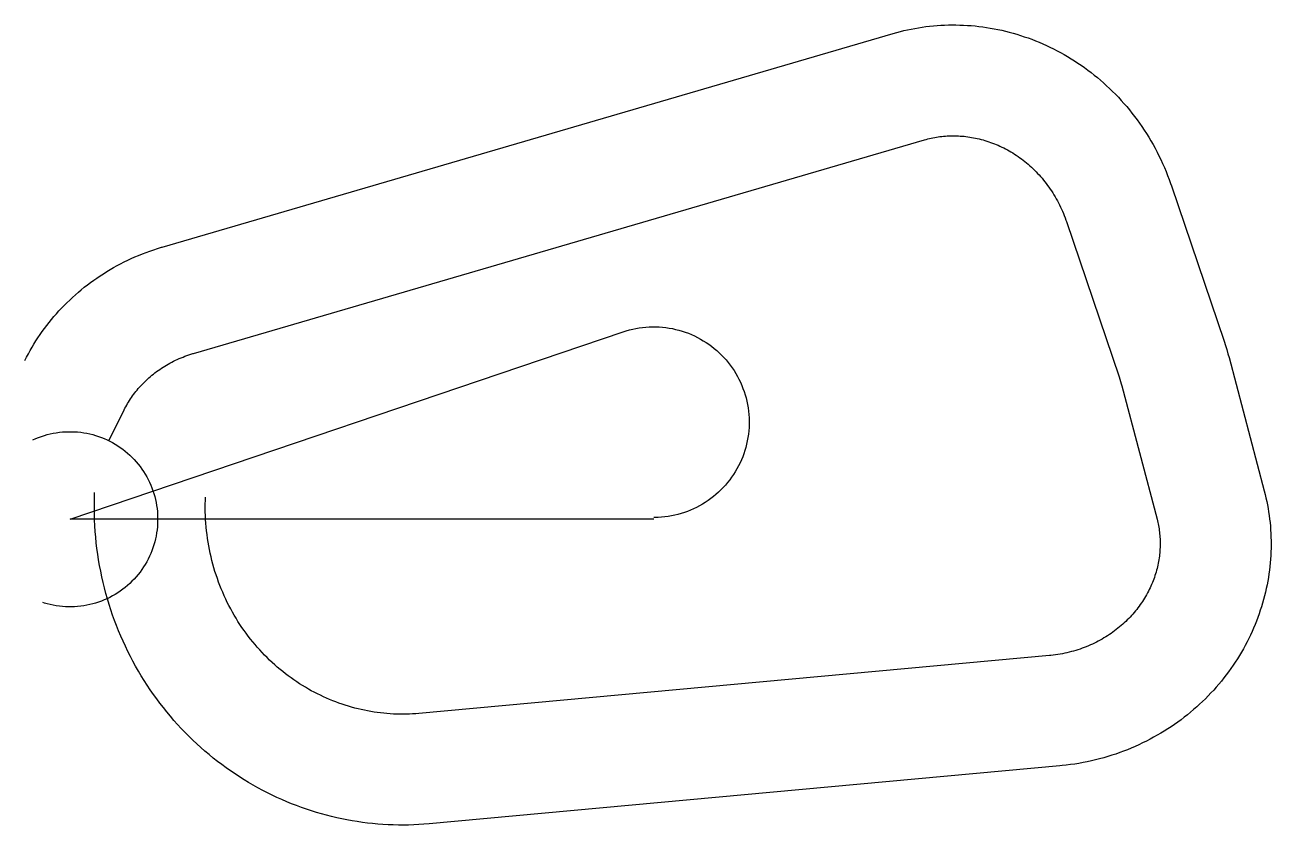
# Model space of a CAD drawing. Header units: metres. Extents: x -1870 to 49807, y -12688 to 20510.
import ezdxf

# ---------------------------------------------------------------- set-up
doc = ezdxf.new("R2010")
doc.units = ezdxf.units.M

msp = doc.modelspace()

# ---------------------------------------------------------------- linework, layer by layer
at = {"layer": 'Boundry', "color": 1}
for p, q in [((3825, 11294), (34139, 20156)), ((5116, 6879), (35430, 15740)), ((45674, 13835), (47861, 7384)), ((41317, 12358), (43504, 5907)), ((48065, 6705), (49525, 1174)), ((43617, 5531), (45077, 0)), ((1609, 3259), (2247, 4540)), ((40624, -5651), (14467, -8056)), ((41046, -10231), (14888, -12637))]:
    msp.add_line(p, q, dxfattribs=at)
at = {"layer": 'NorminalTrack', "color": 1}
msp.add_lwpolyline([(24217, 0), (0, 0), (22935, 7775), (22935, 7775), (23066, 7817), (23199, 7855), (23333, 7887), (23469, 7916), (23605, 7939), (23742, 7957), (23879, 7971), (24017, 7980), (24155, 7984), (24293, 7984), (24431, 7978), (24569, 7968), (24706, 7953), (24843, 7933), (24979, 7908), (25114, 7879), (25248, 7845), (25380, 7806), (25512, 7763), (25641, 7715), (25769, 7663), (25895, 7606), (26019, 7545), (26141, 7479), (26260, 7410), (26377, 7336), (26491, 7258), (26602, 7176), (26711, 7091), (26816, 7002), (26918, 6909), (27017, 6812), (27113, 6712), (27205, 6609), (27293, 6503), (27378, 6394), (27458, 6282), (27535, 6167), (27608, 6049), (27676, 5929), (27740, 5807), (27800, 5682), (27856, 5556), (27907, 5428), (27954, 5298), (27996, 5166), (28033, 5033), (28066, 4899), (28094, 4764), (28117, 4627), (28136, 4490), (28150, 4353), (28159, 4215), (28163, 4077), (28162, 3939), (28157, 3801), (28147, 3663), (28131, 3526), (28112, 3389), (28087, 3253), (28058, 3118), (28023, 2984), (27985, 2852), (27941, 2720), (27894, 2591), (27841, 2463), (27784, 2337), (27723, 2213), (27658, 2092), (27588, 1972), (27514, 1855), (27437, 1741), (27355, 1630), (27269, 1521), (27180, 1416), (27087, 1314), (26991, 1215), (26891, 1119), (26788, 1027), (26681, 939), (26572, 855), (26460, 774), (26345, 697), (26228, 625), (26108, 556), (25985, 492), (25861, 432), (25734, 376), (25606, 325), (25476, 278), (25344, 236), (25212, 199), (25077, 166), (24942, 138), (24806, 115), (24669, 96), (24532, 82), (24394, 73), (24256, 69), (24205, 69)], dxfattribs=at)
at = {"layer": 'WindSpiral', "color": 5}
for points in [[(34139, 20156), (34286, 20197), (34433, 20236), (34582, 20273), (34732, 20307), (34882, 20338), (35034, 20367), (35186, 20393), (35339, 20417), (35492, 20438), (35646, 20456), (35801, 20472), (35957, 20485), (36112, 20495), (36269, 20503), (36426, 20508), (36583, 20510), (36740, 20509), (36898, 20506), (37056, 20500), (37214, 20491), (37372, 20480), (37531, 20465), (37689, 20448), (37847, 20428), (38006, 20405), (38164, 20379), (38322, 20351), (38479, 20320), (38637, 20286), (38794, 20249), (38951, 20209), (39107, 20167), (39263, 20121), (39419, 20073), (39573, 20022), (39728, 19969), (39881, 19912), (40034, 19853), (40186, 19791), (40337, 19726), (40488, 19658), (40637, 19588), (40785, 19515), (40933, 19439), (41079, 19361), (41224, 19279), (41369, 19196), (41511, 19109), (41653, 19020), (41793, 18928), (41932, 18834), (42069, 18737), (42205, 18637), (42340, 18535), (42473, 18431), (42604, 18323), (42734, 18214), (42862, 18102), (42988, 17987), (43112, 17870), (43235, 17751), (43356, 17630), (43474, 17506), (43591, 17380), (43706, 17251), (43819, 17121), (43929, 16988), (44038, 16853), (44144, 16716), (44248, 16577), (44350, 16436), (44449, 16292), (44547, 16147), (44641, 16000), (44734, 15851), (44824, 15700), (44911, 15548), (44996, 15393), (45078, 15237), (45158, 15079), (45235, 14920), (45309, 14759), (45381, 14596), (45450, 14432), (45516, 14266), (45580, 14099), (45640, 13931), (45674, 13835)], [(35430, 15740), (35499, 15760), (35569, 15779), (35640, 15796), (35711, 15812), (35783, 15827), (35856, 15841), (35929, 15854), (36002, 15865), (36076, 15875), (36151, 15884), (36226, 15892), (36301, 15898), (36377, 15903), (36453, 15907), (36530, 15909), (36606, 15910), (36684, 15910), (36761, 15908), (36839, 15905), (36917, 15901), (36995, 15895), (37073, 15888), (37152, 15879), (37231, 15869), (37309, 15858), (37388, 15845), (37467, 15831), (37546, 15815), (37625, 15798), (37704, 15780), (37783, 15760), (37862, 15738), (37941, 15715), (38020, 15691), (38098, 15665), (38177, 15638), (38255, 15609), (38333, 15579), (38411, 15547), (38488, 15514), (38565, 15479), (38642, 15443), (38718, 15406), (38794, 15366), (38870, 15326), (38945, 15284), (39020, 15240), (39094, 15196), (39167, 15149), (39241, 15101), (39313, 15052), (39385, 15001), (39456, 14949), (39527, 14896), (39596, 14841), (39665, 14784), (39734, 14727), (39801, 14668), (39868, 14607), (39934, 14545), (39999, 14482), (40063, 14417), (40126, 14351), (40189, 14284), (40250, 14216), (40310, 14146), (40369, 14075), (40428, 14002), (40485, 13929), (40541, 13854), (40595, 13778), (40649, 13700), (40702, 13622), (40753, 13542), (40803, 13462), (40852, 13380), (40899, 13297), (40946, 13213), (40990, 13128), (41034, 13041), (41076, 12954), (41117, 12866), (41156, 12777), (41194, 12687), (41230, 12596), (41265, 12504), (41299, 12411), (41317, 12358)], [(-1870, 6592), (-1800, 6729), (-1728, 6865), (-1653, 7000), (-1576, 7134), (-1496, 7267), (-1414, 7399), (-1329, 7529), (-1242, 7659), (-1152, 7787), (-1060, 7913), (-966, 8039), (-869, 8163), (-770, 8285), (-668, 8406), (-565, 8525), (-459, 8643), (-350, 8759), (-240, 8874), (-127, 8986), (-12, 9097), (105, 9206), (224, 9314), (345, 9419), (468, 9522), (593, 9624), (721, 9723), (850, 9821), (981, 9916), (1114, 10009), (1249, 10100), (1386, 10189), (1524, 10276), (1664, 10360), (1806, 10442), (1950, 10522), (2095, 10599), (2242, 10674), (2391, 10746), (2541, 10816), (2692, 10884), (2845, 10949), (2999, 11011), (3155, 11071), (3312, 11128), (3470, 11183), (3630, 11235), (3790, 11284), (3825, 11294)], [(47861, 7384), (47917, 7213), (47970, 7041), (48020, 6869), (48065, 6705)], [(2247, 4540), (2280, 4606), (2315, 4671), (2351, 4736), (2388, 4800), (2427, 4864), (2467, 4928), (2508, 4991), (2550, 5054), (2593, 5116), (2638, 5178), (2684, 5239), (2732, 5300), (2780, 5360), (2830, 5419), (2881, 5478), (2934, 5536), (2987, 5593), (3042, 5650), (3098, 5706), (3155, 5761), (3213, 5816), (3272, 5869), (3333, 5922), (3395, 5974), (3458, 6025), (3522, 6075), (3587, 6124), (3653, 6172), (3720, 6219), (3789, 6265), (3858, 6310), (3928, 6354), (4000, 6397), (4072, 6439), (4146, 6480), (4220, 6519), (4296, 6558), (4372, 6595), (4449, 6631), (4527, 6666), (4606, 6699), (4686, 6732), (4767, 6763), (4848, 6792), (4931, 6821), (5014, 6848), (5098, 6873), (5116, 6879)], [(43504, 5907), (43535, 5813), (43565, 5717), (43592, 5622), (43617, 5531)], [(-1536, 3294), (-1420, 3346), (-1303, 3393), (-1183, 3437), (-1063, 3476), (-941, 3511), (-818, 3542), (-694, 3568), (-569, 3590), (-443, 3608), (-317, 3621), (-190, 3630), (-63, 3634), (63, 3634), (190, 3630), (317, 3621), (443, 3608), (569, 3590), (694, 3568), (818, 3542), (941, 3511), (1063, 3476), (1183, 3437), (1303, 3393), (1420, 3346), (1536, 3294), (1650, 3239), (1762, 3179), (1872, 3116), (1980, 3048), (2085, 2977), (2188, 2903), (2287, 2825), (2385, 2743), (2479, 2658), (2570, 2570), (2658, 2479), (2743, 2385), (2825, 2287), (2903, 2188), (2977, 2085), (3048, 1980), (3116, 1872), (3179, 1762), (3239, 1650), (3294, 1536), (3346, 1420), (3393, 1303), (3437, 1183), (3476, 1063), (3511, 941), (3542, 818), (3568, 694), (3590, 569), (3608, 443), (3621, 317), (3630, 190), (3634, 63), (3634, -63), (3630, -190), (3621, -317), (3608, -443), (3590, -569), (3568, -694), (3542, -818), (3511, -941), (3476, -1063), (3437, -1183), (3393, -1303), (3346, -1420), (3294, -1536), (3239, -1650), (3179, -1762), (3116, -1872), (3048, -1980), (2977, -2085), (2903, -2188), (2825, -2287), (2743, -2385), (2658, -2479), (2570, -2570), (2479, -2658), (2385, -2743), (2287, -2825), (2188, -2903), (2085, -2977), (1980, -3048), (1872, -3116), (1762, -3179), (1650, -3239), (1536, -3294), (1420, -3346), (1303, -3393), (1183, -3437), (1063, -3476), (941, -3511), (818, -3542), (694, -3568), (569, -3590), (443, -3608), (317, -3621), (190, -3630), (63, -3634), (-63, -3634), (-190, -3630), (-317, -3621), (-443, -3608), (-569, -3590), (-694, -3568), (-818, -3542), (-941, -3511), (-1063, -3476), (-1123, -3457)], [(14888, -12637), (14677, -12654), (14466, -12668), (14255, -12678), (14042, -12685), (13830, -12688), (13617, -12687), (13404, -12682), (13191, -12674), (12977, -12662), (12764, -12646), (12550, -12626), (12337, -12603), (12124, -12576), (11911, -12545), (11698, -12510), (11485, -12472), (11273, -12430), (11062, -12384), (10850, -12334), (10640, -12280), (10430, -12223), (10221, -12162), (10013, -12098), (9805, -12029), (9599, -11957), (9394, -11881), (9189, -11802), (8986, -11719), (8784, -11632), (8583, -11542), (8384, -11448), (8185, -11350), (7989, -11249), (7794, -11144), (7600, -11036), (7408, -10924), (7218, -10808), (7030, -10689), (6843, -10567), (6659, -10442), (6476, -10313), (6296, -10180), (6117, -10044), (5941, -9905), (5767, -9763), (5595, -9618), (5425, -9469), (5258, -9317), (5094, -9162), (4931, -9004), (4772, -8843), (4615, -8679), (4460, -8513), (4309, -8343), (4160, -8170), (4014, -7995), (3871, -7816), (3731, -7636), (3594, -7452), (3460, -7266), (3329, -7077), (3201, -6886), (3076, -6692), (2955, -6496), (2837, -6297), (2722, -6096), (2611, -5893), (2503, -5688), (2398, -5481), (2297, -5271), (2199, -5060), (2106, -4846), (2015, -4631), (1929, -4414), (1846, -4195), (1766, -3975), (1691, -3752), (1619, -3529), (1552, -3303), (1488, -3076), (1427, -2848), (1371, -2619), (1319, -2388), (1271, -2156), (1227, -1923), (1186, -1689), (1150, -1454), (1118, -1218), (1090, -982), (1066, -744), (1046, -506), (1031, -267), (1019, -28), (1012, 212), (1009, 452), (1010, 693), (1015, 933), (1021, 1112)], [(49525, 1174), (49561, 1031), (49595, 888), (49626, 743), (49655, 598), (49682, 452), (49706, 305), (49727, 157), (49746, 9), (49763, -139), (49777, -289), (49788, -439), (49796, -589), (49802, -740), (49806, -891), (49807, -1043), (49805, -1194), (49800, -1347), (49793, -1499), (49783, -1651), (49770, -1804), (49755, -1956), (49737, -2109), (49716, -2262), (49693, -2414), (49667, -2567), (49638, -2719), (49607, -2871), (49572, -3023), (49535, -3174), (49496, -3325), (49453, -3476), (49408, -3626), (49361, -3775), (49310, -3924), (49257, -4073), (49201, -4221), (49142, -4368), (49081, -4514), (49017, -4660), (48951, -4804), (48881, -4948), (48810, -5091), (48735, -5232), (48658, -5373), (48578, -5513), (48496, -5651), (48411, -5789), (48324, -5925), (48234, -6059), (48141, -6193), (48047, -6325), (47949, -6455), (47849, -6585), (47747, -6712), (47642, -6838), (47535, -6963), (47426, -7085), (47314, -7206), (47200, -7326), (47084, -7443), (46965, -7559), (46844, -7673), (46721, -7785), (46596, -7895), (46469, -8003), (46339, -8108), (46208, -8212), (46074, -8314), (45939, -8413), (45801, -8511), (45662, -8606), (45520, -8699), (45377, -8789), (45232, -8877), (45085, -8963), (44937, -9046), (44787, -9127), (44635, -9205), (44481, -9281), (44326, -9354), (44169, -9425), (44011, -9493), (43852, -9559), (43691, -9621), (43528, -9681), (43365, -9739), (43200, -9793), (43034, -9845), (42866, -9894), (42698, -9940), (42528, -9983), (42358, -10023), (42186, -10060), (42014, -10095), (41841, -10126), (41666, -10155), (41491, -10180), (41316, -10203), (41139, -10222), (41046, -10231)], [(14467, -8056), (14336, -8067), (14205, -8076), (14074, -8082), (13942, -8086), (13810, -8088), (13677, -8087), (13544, -8084), (13411, -8079), (13278, -8071), (13144, -8061), (13011, -8049), (12877, -8035), (12744, -8018), (12610, -7998), (12476, -7976), (12343, -7952), (12210, -7926), (12076, -7897), (11944, -7866), (11811, -7832), (11679, -7796), (11547, -7757), (11415, -7717), (11284, -7673), (11153, -7628), (11023, -7580), (10893, -7529), (10764, -7477), (10636, -7422), (10509, -7364), (10382, -7304), (10256, -7242), (10130, -7178), (10006, -7111), (9883, -7042), (9760, -6970), (9639, -6897), (9518, -6821), (9399, -6742), (9281, -6662), (9164, -6579), (9048, -6494), (8933, -6407), (8820, -6318), (8708, -6226), (8597, -6133), (8488, -6037), (8380, -5939), (8274, -5839), (8170, -5737), (8066, -5633), (7965, -5527), (7865, -5419), (7767, -5310), (7671, -5198), (7576, -5084), (7483, -4968), (7392, -4851), (7303, -4732), (7216, -4611), (7131, -4488), (7048, -4363), (6966, -4237), (6887, -4109), (6810, -3980), (6735, -3848), (6663, -3716), (6592, -3582), (6523, -3446), (6457, -3309), (6393, -3170), (6332, -3030), (6273, -2889), (6216, -2747), (6161, -2603), (6109, -2458), (6060, -2311), (6012, -2164), (5968, -2016), (5925, -1866), (5886, -1716), (5849, -1564), (5814, -1412), (5782, -1259), (5753, -1104), (5726, -950), (5703, -794), (5681, -638), (5663, -481), (5647, -323), (5634, -165), (5623, -6), (5616, 153), (5611, 313), (5609, 473), (5609, 633), (5613, 793), (5617, 912)], [(45077, 0), (45094, -65), (45109, -130), (45123, -196), (45137, -263), (45149, -330), (45160, -398), (45170, -466), (45179, -534), (45186, -603), (45193, -673), (45198, -742), (45202, -813), (45205, -883), (45206, -954), (45207, -1025), (45206, -1097), (45204, -1169), (45200, -1241), (45195, -1313), (45189, -1386), (45182, -1458), (45174, -1531), (45164, -1604), (45152, -1678), (45140, -1751), (45126, -1824), (45111, -1898), (45094, -1971), (45076, -2044), (45057, -2118), (45036, -2191), (45014, -2264), (44991, -2337), (44966, -2411), (44940, -2483), (44913, -2556), (44884, -2629), (44854, -2701), (44822, -2773), (44789, -2845), (44755, -2916), (44719, -2987), (44682, -3058), (44643, -3128), (44603, -3198), (44562, -3267), (44519, -3336), (44475, -3405), (44430, -3473), (44383, -3540), (44335, -3607), (44286, -3673), (44235, -3739), (44183, -3804), (44130, -3868), (44075, -3932), (44019, -3995), (43962, -4057), (43903, -4118), (43843, -4178), (43782, -4238), (43720, -4297), (43656, -4355), (43591, -4412), (43525, -4468), (43458, -4523), (43389, -4577), (43320, -4630), (43249, -4682), (43177, -4733), (43104, -4783), (43029, -4831), (42954, -4879), (42878, -4925), (42800, -4971), (42722, -5015), (42642, -5057), (42562, -5099), (42480, -5139), (42398, -5178), (42314, -5216), (42230, -5252), (42144, -5287), (42058, -5321), (41971, -5353), (41883, -5384), (41795, -5413), (41705, -5441), (41615, -5467), (41524, -5492), (41432, -5515), (41340, -5537), (41247, -5557), (41153, -5576), (41059, -5593), (40964, -5609), (40868, -5623), (40772, -5635), (40676, -5646), (40624, -5651)]]:
    msp.add_lwpolyline(points, dxfattribs=at)

doc.saveas('drawing.dxf')
